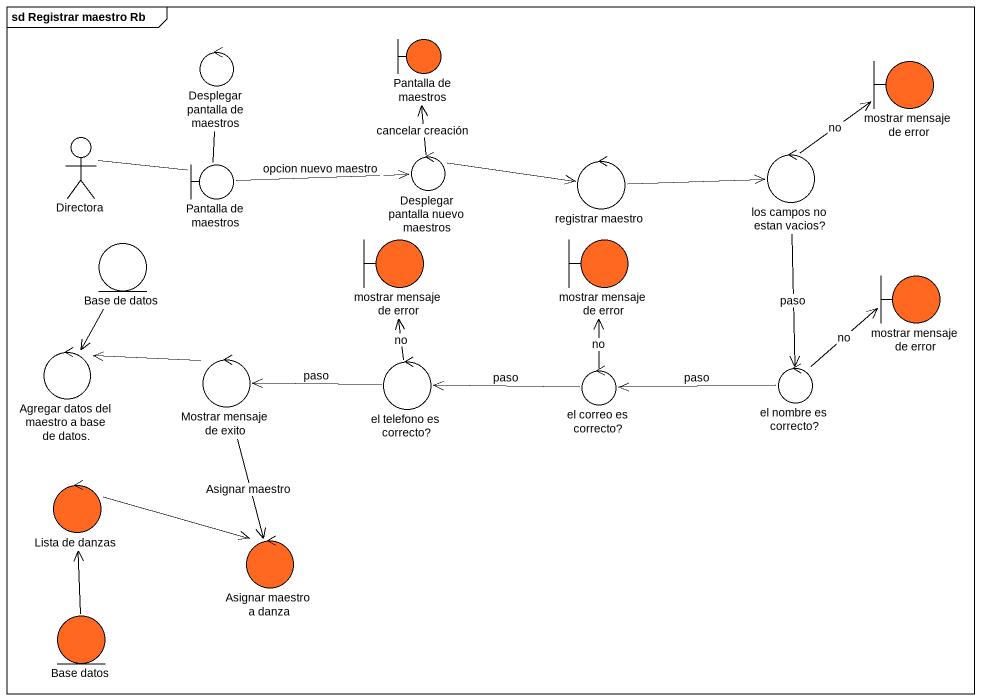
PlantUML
@startuml
mainframe sd Registrar maestro Rb
control "Desplegar pantalla de maestros" as Desplegar_pantalla_de
boundary "Pantalla de maestros" as Pantalla_de_maestros #FF6820
boundary "mostrar mensaje de error" as mostrar_mensaje_de_error #FF6820
actor Directora
boundary "Pantalla de maestros" as Pantalla_de_maestros_2
control "Desplegar pantalla nuevo maestros" as Desplegar_pantalla_nuevo
control "registrar maestro" as registrar_maestro
control "los campos no estan vacios?" as los_campos_no_estan_vacios
entity "Base de datos" as Base_de_datos
boundary "mostrar mensaje de error" as mostrar_mensaje_de_error_2 #FF6820
boundary "mostrar mensaje de error" as mostrar_mensaje_de_error_3 #FF6820
boundary "mostrar mensaje de error" as mostrar_mensaje_de_error_4 #FF6820
control "Agregar datos del maestro a base de datos." as Agregar_datos_del_maestro_a
control "Mostrar mensaje de exito" as Mostrar_mensaje_de_exito
control "el telefono es correcto?" as el_telefono_es_correcto
control "el correo es correcto?" as el_correo_es_correcto
control "el nombre es correcto?" as el_nombre_es_correcto
control "Lista de danzas" as Lista_de_danzas #FF6820
control "Asignar maestro a danza" as Asignar_maestro_a_danza #FF6820
entity "Base datos" as Base_datos #FF6820
Desplegar_pantalla_de -- Pantalla_de_maestros_2
Directora -right- Pantalla_de_maestros_2
Pantalla_de_maestros_2 -right-> Desplegar_pantalla_nuevo : opcion nuevo maestro
Desplegar_pantalla_nuevo -up-> Pantalla_de_maestros : cancelar creación
Desplegar_pantalla_nuevo -right-> registrar_maestro
registrar_maestro -right-> los_campos_no_estan_vacios
los_campos_no_estan_vacios -up-> mostrar_mensaje_de_error : no
los_campos_no_estan_vacios --> el_nombre_es_correcto : paso
mostrar_mensaje_de_error_3 <-- el_correo_es_correcto : no
Agregar_datos_del_maestro_a <-up- Base_de_datos
Mostrar_mensaje_de_exito -left-> Agregar_datos_del_maestro_a
Mostrar_mensaje_de_exito --> Asignar_maestro_a_danza : Asignar maestro
el_telefono_es_correcto -up-> mostrar_mensaje_de_error_2 : no
el_telefono_es_correcto -left-> Mostrar_mensaje_de_exito : paso
el_correo_es_correcto -left-> el_telefono_es_correcto : paso
el_nombre_es_correcto -up-> mostrar_mensaje_de_error_4 : no
el_nombre_es_correcto -left-> el_correo_es_correcto : paso
Lista_de_danzas -right-> Asignar_maestro_a_danza
Base_datos -up-> Lista_de_danzas
@enduml
